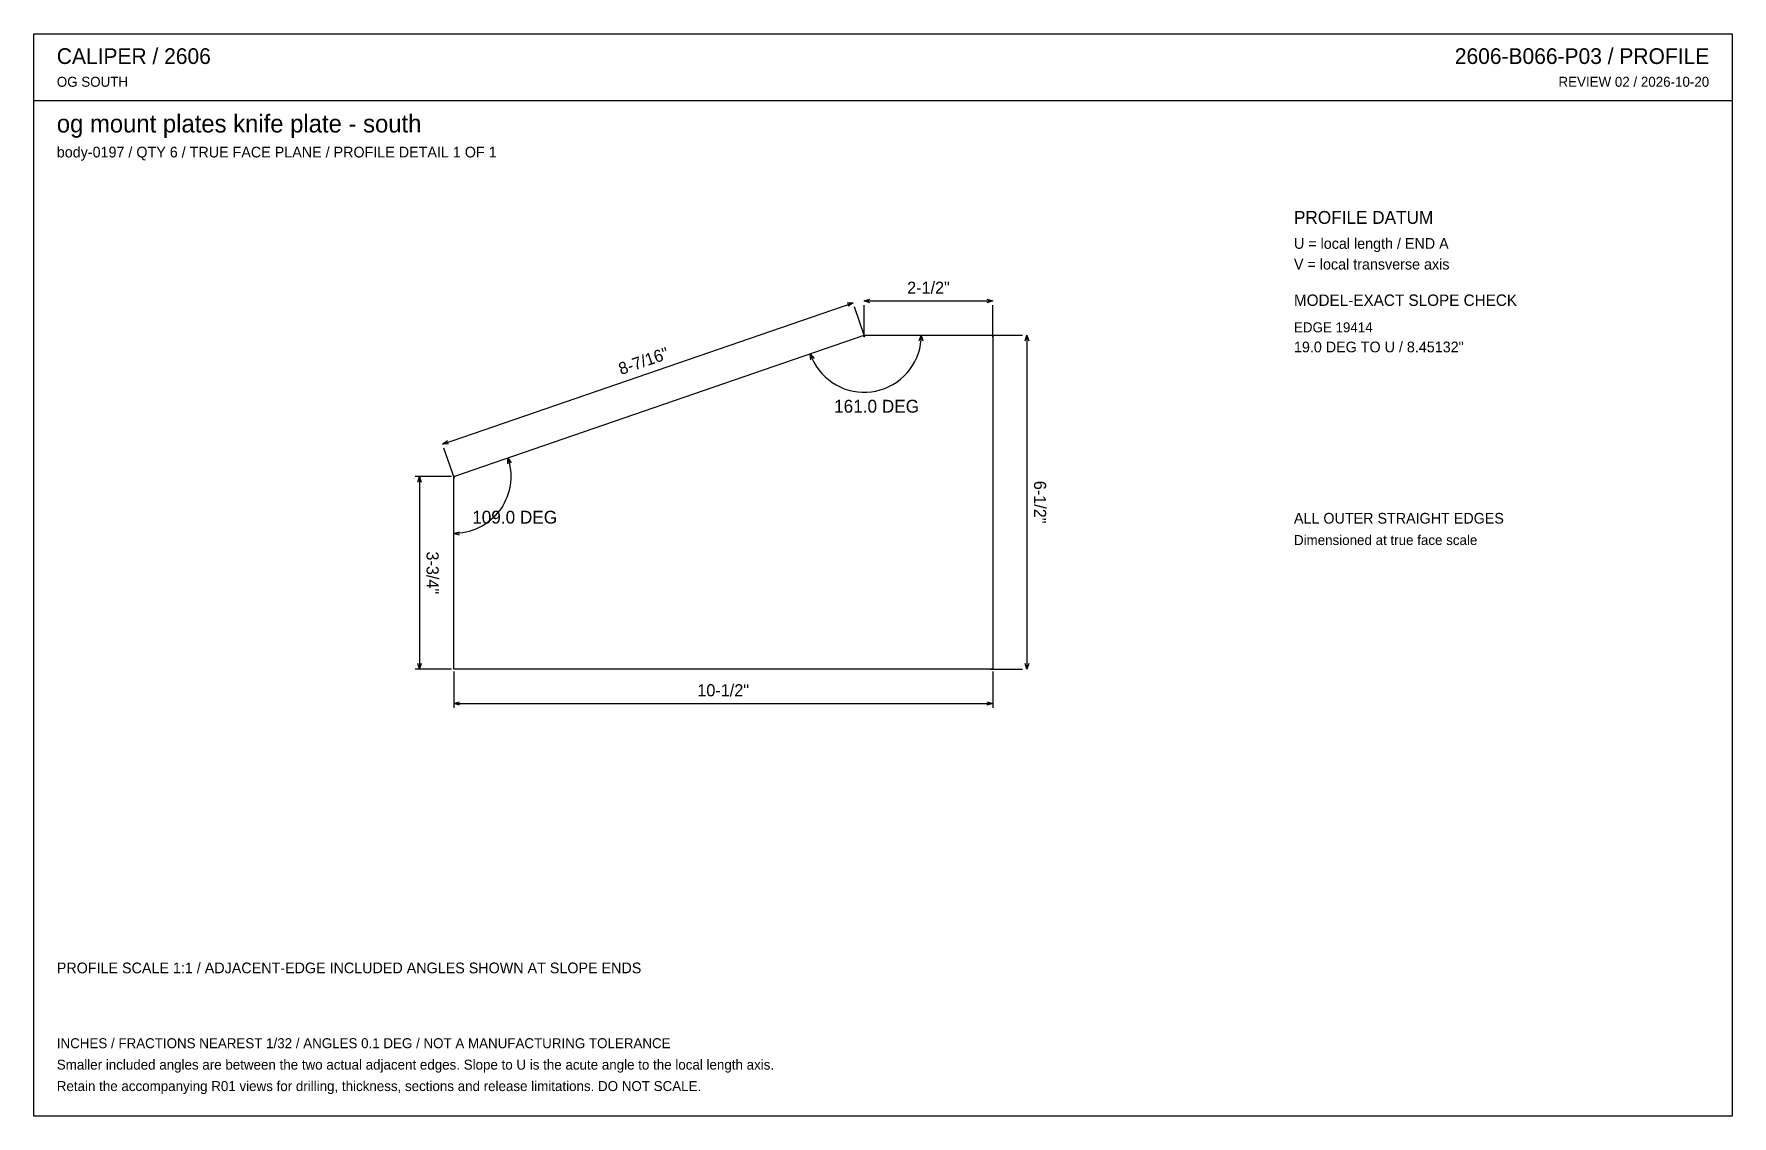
# Model space of a CAD drawing. Header units: inches. Extents: x 0.5 to 33.5, y 0.5 to 21.5.
import ezdxf
from ezdxf.enums import TextEntityAlignment as Align

# ---------------------------------------------------------------- set-up
doc = ezdxf.new("R2010")
doc.units = ezdxf.units.IN
doc.header["$MEASUREMENT"] = 0

msp = doc.modelspace()

# ---------------------------------------------------------------- linework, layer by layer
at = {"layer": 'ANNOTATION'}
for p, q in [((8.426, 13.547), (16.418, 16.297)), ((16.301, 16.294), (16.418, 16.297)), ((16.418, 16.297), (16.324, 16.228)), ((16.648, 15.627), (16.445, 16.218)), ((16.635, 16.333), (16.746, 16.368)), ((16.635, 16.333), (19.135, 16.333)), ((16.746, 16.299), (16.635, 16.333)), ((16.635, 15.625), (16.635, 16.25)), ((19.023, 16.368), (19.135, 16.333)), ((19.135, 16.333), (19.023, 16.299)), ((19.135, 15.625), (19.135, 16.25)), ((17.707, 15.557), (17.746, 15.667)), ((17.731, 15.489), (17.742, 15.578)), ((17.742, 15.578), (17.746, 15.667)), ((17.746, 15.667), (17.776, 15.554)), ((19.093, 15.667), (19.718, 15.667)), ((19.767, 15.556), (19.801, 15.667)), ((19.801, 15.667), (19.801, 9.167)), ((19.801, 15.667), (19.836, 15.556)), ((15.584, 15.305), (15.616, 15.222)), ((15.592, 15.189), (15.584, 15.305)), ((15.584, 15.305), (15.657, 15.214)), ((15.616, 15.222), (15.655, 15.142)), ((17.619, 15.152), (17.657, 15.232)), ((17.657, 15.232), (17.689, 15.316)), ((17.689, 15.316), (17.714, 15.402)), ((17.714, 15.402), (17.731, 15.489)), ((15.655, 15.142), (15.701, 15.065)), ((15.701, 15.065), (15.752, 14.992)), ((15.752, 14.992), (15.809, 14.923)), ((15.809, 14.923), (15.871, 14.859)), ((17.406, 14.867), (17.468, 14.932)), ((17.468, 14.932), (17.524, 15.001)), ((17.524, 15.001), (17.575, 15.075)), ((17.575, 15.075), (17.619, 15.152)), ((15.871, 14.859), (15.938, 14.801)), ((15.938, 14.801), (16.01, 14.748)), ((16.01, 14.748), (16.086, 14.701)), ((16.086, 14.701), (16.165, 14.66)), ((16.165, 14.66), (16.247, 14.625)), ((16.247, 14.625), (16.332, 14.598)), ((16.332, 14.598), (16.419, 14.577)), ((16.419, 14.577), (16.507, 14.563)), ((16.507, 14.563), (16.596, 14.556)), ((16.596, 14.556), (16.685, 14.557)), ((16.685, 14.557), (16.774, 14.564)), ((16.774, 14.564), (16.862, 14.579)), ((16.862, 14.579), (16.948, 14.601)), ((16.948, 14.601), (17.033, 14.629)), ((17.033, 14.629), (17.115, 14.665)), ((17.115, 14.665), (17.193, 14.706)), ((17.193, 14.706), (17.269, 14.754)), ((17.269, 14.754), (17.34, 14.808)), ((17.34, 14.808), (17.406, 14.867)), ((8.426, 13.547), (8.52, 13.616)), ((8.543, 13.55), (8.426, 13.547)), ((8.657, 12.877), (8.453, 13.468)), ((9.694, 13.278), (9.712, 13.221)), ((9.694, 13.162), (9.694, 13.278)), ((9.694, 13.278), (9.76, 13.183)), ((8.602, 12.917), (7.893, 12.917)), ((7.942, 12.806), (7.977, 12.917)), ((7.977, 12.917), (7.977, 9.167)), ((7.977, 12.917), (8.011, 12.806)), ((9.712, 13.221), (9.727, 13.162)), ((9.727, 13.162), (9.739, 13.103)), ((9.739, 13.103), (9.747, 13.043)), ((9.747, 13.043), (9.752, 12.983)), ((9.752, 12.983), (9.754, 12.923)), ((9.754, 12.923), (9.753, 12.862)), ((9.698, 12.566), (9.677, 12.51)), ((9.715, 12.624), (9.698, 12.566)), ((9.729, 12.683), (9.715, 12.624)), ((9.741, 12.742), (9.729, 12.683)), ((9.748, 12.802), (9.741, 12.742)), ((9.753, 12.862), (9.748, 12.802)), ((9.53, 12.247), (9.492, 12.2)), ((9.565, 12.296), (9.53, 12.247)), ((9.597, 12.347), (9.565, 12.296)), ((9.627, 12.4), (9.597, 12.347)), ((9.653, 12.454), (9.627, 12.4)), ((9.677, 12.51), (9.653, 12.454)), ((9.111, 11.909), (9.056, 11.885)), ((9.165, 11.936), (9.111, 11.909)), ((9.218, 11.966), (9.165, 11.936)), ((9.269, 11.998), (9.218, 11.966)), ((9.318, 12.034), (9.269, 11.998)), ((9.365, 12.072), (9.318, 12.034)), ((9.409, 12.112), (9.365, 12.072)), ((9.452, 12.155), (9.409, 12.112)), ((9.492, 12.2), (9.452, 12.155)), ((8.643, 11.806), (8.753, 11.843)), ((8.704, 11.807), (8.643, 11.806)), ((8.755, 11.774), (8.643, 11.806)), ((8.764, 11.812), (8.704, 11.807)), ((8.824, 11.82), (8.764, 11.812)), ((8.883, 11.832), (8.824, 11.82)), ((8.941, 11.846), (8.883, 11.832)), ((8.999, 11.864), (8.941, 11.846)), ((9.056, 11.885), (8.999, 11.864)), ((7.977, 9.167), (7.942, 9.278)), ((8.011, 9.278), (7.977, 9.167)), ((19.801, 9.167), (19.767, 9.278)), ((19.836, 9.278), (19.801, 9.167)), ((8.602, 9.167), (7.893, 9.167)), ((8.643, 9.125), (8.643, 8.417)), ((19.093, 9.167), (19.718, 9.167)), ((19.135, 9.125), (19.135, 8.417)), ((8.643, 8.5), (8.754, 8.535)), ((8.643, 8.5), (19.135, 8.5)), ((8.754, 8.465), (8.643, 8.5)), ((19.023, 8.535), (19.135, 8.5)), ((19.135, 8.5), (19.023, 8.465))]:
    msp.add_line(p, q, dxfattribs=at)
at = {"layer": 'OUTLINE'}
for p, q in [((0.472, 21.528), (33.528, 21.528)), ((0.472, 0.472), (0.472, 21.528)), ((33.528, 21.528), (33.528, 0.472)), ((0.472, 20.236), (33.528, 20.236)), ((8.643, 12.917), (16.635, 15.667)), ((16.635, 15.667), (19.135, 15.667)), ((19.135, 15.667), (19.135, 9.167)), ((8.643, 9.167), (8.643, 12.917)), ((19.135, 9.167), (8.643, 9.167)), ((33.528, 0.472), (0.472, 0.472))]:
    msp.add_line(p, q, dxfattribs=at)

# ---------------------------------------------------------------- texts
at = {"layer": 'ANNOTATION'}
for s, height, p in [('CALIPER / 2606', 0.30556, (0.917, 20.944)), ('OG SOUTH', 0.1944, (0.917, 20.5)), ('og mount plates knife plate - south', 0.34722, (0.917, 19.611)), ('body-0197 / QTY 6 / TRUE FACE PLANE / PROFILE DETAIL 1 OF 1', 0.20833, (0.917, 19.125)), ('PROFILE DATUM', 0.25, (25, 17.833)), ('U = local length / END A', 0.20833, (25, 17.347)), ('V = local transverse axis', 0.20833, (25, 16.944)), ('MODEL-EXACT SLOPE CHECK', 0.22222, (25, 16.236)), ('EDGE 19414', 0.1944, (25, 15.722)), ('19.0 DEG TO U / 8.45132"', 0.20833, (25, 15.333)), ('ALL OUTER STRAIGHT EDGES', 0.20833, (25, 12)), ('Dimensioned at true face scale', 0.19444, (25, 11.583)), ('PROFILE SCALE 1:1 / ADJACENT-EDGE INCLUDED ANGLES SHOWN AT SLOPE ENDS', 0.20833, (0.917, 3.25)), ('INCHES / FRACTIONS NEAREST 1/32 / ANGLES 0.1 DEG / NOT A MANUFACTURING TOLERANCE', 0.19444, (0.917, 1.792)), ('Smaller included angles are between the two actual adjacent edges. Slope to U is the acute angle to the local length axis.', 0.194444, (0.917, 1.375)), ('Retain the accompanying R01 views for drilling, thickness, sections and release limitations. DO NOT SCALE.', 0.194444, (0.917, 0.958))]:
    msp.add_text(s, height=height, dxfattribs=at).set_placement(p)
for s, height, p in [('2606-B066-P03 / PROFILE', 0.30556, (33.083, 20.944)), ('REVIEW 02 / 2026-10-20', 0.19444, (33.083, 20.5))]:
    msp.add_text(s, height=height, dxfattribs=at).set_placement(p, align=Align.RIGHT)
for s, height, p in [('2-1/2"', 0.2361, (17.885, 16.472)), ('161.0 DEG', 0.25, (16.875, 14.159)), ('109.0 DEG', 0.25, (9.83, 12)), ('10-1/2"', 0.2361, (13.889, 8.639))]:
    msp.add_text(s, height=height, dxfattribs=at).set_placement(p, align=Align.CENTER)
for s, rotation, p in [('8-7/16"', 18.9894, (12.377, 15.053)), ('6-1/2"', -90, (19.94, 12.417)), ('3-3/4"', -90, (8.115, 11.042))]:
    msp.add_text(s, height=0.2361, rotation=rotation, dxfattribs=at).set_placement(p, align=Align.CENTER)

doc.saveas('drawing.dxf')
